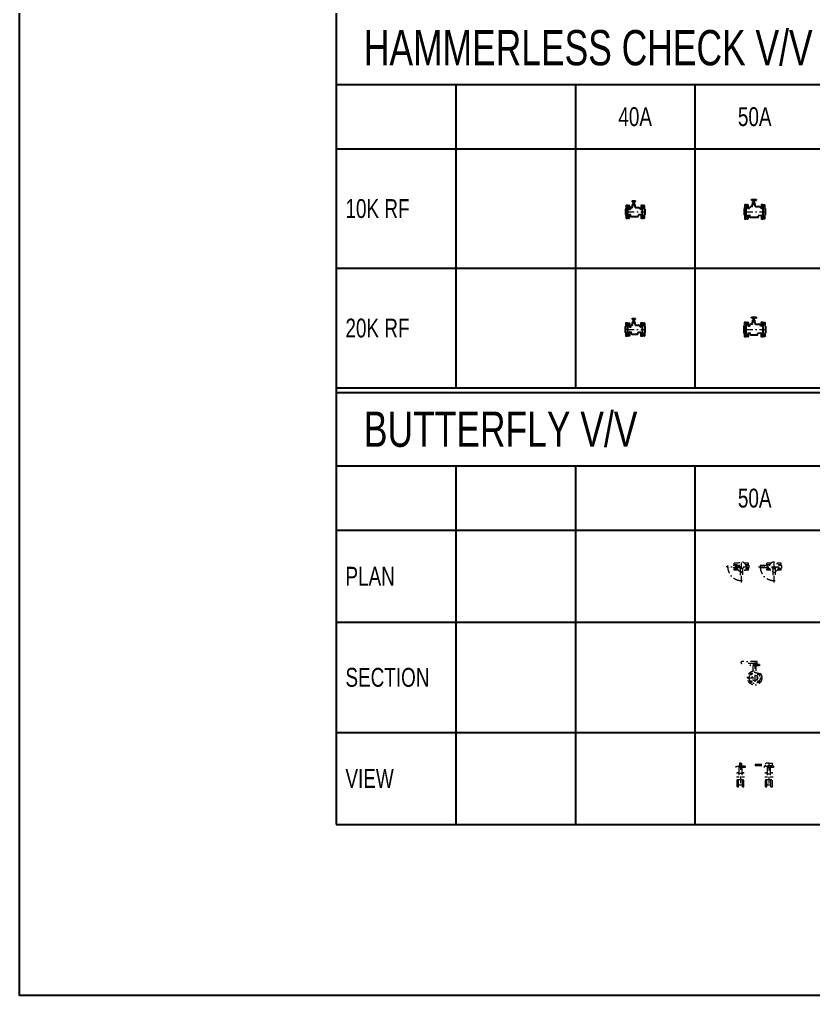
# Model space of a CAD drawing. Extents: x 0 to 60630, y 0 to 46389.
# Drawn here: x 0 to 8633, y 0 to 10617 of the extents above; entities that cross this region are included whole.
import ezdxf
from ezdxf.enums import TextEntityAlignment as Align

# ---------------------------------------------------------------- set-up
doc = ezdxf.new("R2010")
doc.units = 0
doc.header["$LTSCALE"] = 30
doc.header["$MEASUREMENT"] = 0
doc.linetypes.add('DGN Style 4', pattern=[4.8, 2.4, -1.2, 0, -1.2])
doc.layers.add('L(c)', color=1, linetype='DGN Style 4', lineweight=5)
doc.layers.add('L(txt)', color=2, linetype='Continuous', lineweight=13)
doc.styles.add('Style-ENGINEERING', font='ENGINEERING.shx')

# ---------------------------------------------------------------- blocks, each defined once
blk = doc.blocks.new('*U91')
for p, q in [((-36, 106), (18, 106)), ((-36, 97), (-36, 106)), ((-31, 97), (-31, 106)), ((-12, 97), (-12, 106)), ((-7, 97), (-7, 106)), ((12, 97), (12, 106)), ((18, 97), (18, 106)), ((-108, 10), (-116, 6)), ((-116, 6), (-116, -63)), ((-108, 47), (-108, 10)), ((-94, 49), (-106, 49)), ((-94, 49), (-94, 23)), ((-92, -79), (-92, 21)), ((-92, -79), (-92, 21)), ((-90, 49), (-78, 49)), ((-90, 49), (-90, 23)), ((-76, 47), (-76, 13)), ((-74, 11), (-59, 11)), ((-43, 28), (-57, 13)), ((-26, 30), (-43, 28)), ((-36, 97), (18, 97)), ((-24, 35), (-24, 56)), ((6, 56), (-24, 56)), ((-21, 35), (-24, 35)), ((-19, 56), (-19, 71)), ((1, 71), (-19, 71)), ((-13, 71), (-13, 97)), ((-5, 71), (-5, 97)), ((1, 56), (1, 71)), ((6, 35), (4, 35)), ((6, 35), (6, 56)), ((9, 30), (42, 30)), ((75, 47), (75, 14)), ((89, 49), (77, 49)), ((89, 49), (89, 23)), ((91, -79), (91, 21)), ((91, -79), (91, 21)), ((93, 49), (105, 49)), ((93, 49), (93, 23)), ((107, 47), (107, 10)), ((107, 10), (115, 6)), ((115, 6), (115, -63)), ((-116, -63), (-108, -67)), ((-108, -67), (-108, -104)), ((-94, -81), (-94, -106)), ((-90, -81), (-90, -106)), ((-76, -71), (-76, -104)), ((-74, -69), (-56, -69)), ((-54, -83), (-54, -71)), ((-49, -88), (34, -88)), ((39, -83), (39, -77)), ((72, -69), (44, -73)), ((75, -71), (75, -104)), ((89, -81), (89, -106)), ((93, -81), (93, -106)), ((115, -63), (107, -67)), ((107, -67), (107, -104)), ((-106, -106), (-94, -106)), ((-78, -106), (-90, -106)), ((77, -106), (89, -106)), ((105, -106), (93, -106))]:
    blk.add_line(p, q)
for centre, radius, start, end in [((-106, 47), 2, 90, 180), ((-92, 23), 2, 180, 270), ((-92, 23), 2, 270, 0), ((-78, 47), 2, 360, 90), ((-74, 13), 2, 180, 270), ((-59, 13), 2, 270, 342.0797), ((-26, 35), 5, 270, 0), ((9, 35), 5, 180, 270), ((72, 14), 3.04, 215.854, 350.1706), ((77, 47), 2, 90, 180), ((91, 23), 2, 180, 270), ((91, 23), 2, 270, 0), ((105, 47), 2, 360, 90), ((-106, -104), 2, 180, 270), ((-92, -81), 2, 90, 180), ((-92, -81), 2, 360, 90), ((-78, -104), 2, 270, 0), ((-74, -71), 2, 90, 180), ((-56, -71), 2, 0, 90), ((-49, -83), 5, 180, 270), ((34, -83), 5, 270, 0), ((44, -77), 5, 99.2623, 180), ((72, -72), 3.04, 9.8294, 99.5482), ((77, -104), 2, 180, 270), ((91, -81), 2, 90, 180), ((91, -81), 2, 360, 90), ((105, -104), 2, 270, 0)]:
    blk.add_arc(centre, radius, start, end)
blk.add_ellipse((-42, 0), major_axis=(-117, 0), ratio=0.369914, start_param=3.44192, end_param=3.918872)
blk = doc.blocks.new('*U92')
for p, q in [((-97, 7), (-105, 3)), ((-105, 3), (-105, -53)), ((-97, 43), (-97, 7)), ((-83, 45), (-95, 45)), ((-83, 45), (-83, 20)), ((-81, -67), (-81, 18)), ((-81, -67), (-81, 18)), ((-79, 45), (-67, 45)), ((-79, 45), (-79, 20)), ((-65, 43), (-65, 7)), ((-63, 5), (-54, 5)), ((-49, 21), (-52, 6)), ((-32, 24), (-49, 21)), ((-32, 95), (4, 95)), ((-32, 88), (-32, 95)), ((-32, 88), (4, 88)), ((-29, 29), (-29, 47)), ((1, 47), (-29, 47)), ((-27, 29), (-29, 29)), ((-27, 88), (-27, 95)), ((-4, 62), (-24, 62)), ((-24, 47), (-24, 62)), ((-18, 62), (-18, 88)), ((-17, 88), (-17, 95)), ((-12, 88), (-12, 95)), ((-10, 62), (-10, 88)), ((-4, 47), (-4, 62)), ((-2, 88), (-2, 95)), ((1, 29), (-1, 29)), ((1, 29), (1, 47)), ((4, 88), (4, 95)), ((4, 24), (41, 24)), ((65, 43), (65, 7)), ((79, 45), (67, 45)), ((79, 45), (79, 20)), ((81, -67), (81, 18)), ((81, -67), (81, 18)), ((83, 45), (95, 45)), ((83, 45), (83, 20)), ((97, 43), (97, 7)), ((97, 7), (105, 3)), ((105, 3), (105, -53)), ((-105, -53), (-97, -57)), ((-97, -57), (-97, -93)), ((-95, -95), (-83, -95)), ((-83, -69), (-83, -95)), ((-79, -69), (-79, -95)), ((-67, -95), (-79, -95)), ((-65, -57), (-65, -93)), ((-63, -55), (-51, -55)), ((-49, -69), (-49, -57)), ((-44, -74), (29, -74)), ((34, -69), (34, -64)), ((61, -56), (38, -59)), ((65, -58), (65, -93)), ((67, -95), (79, -95)), ((79, -69), (79, -95)), ((83, -69), (83, -95)), ((95, -95), (83, -95)), ((105, -53), (97, -57)), ((97, -57), (97, -93))]:
    blk.add_line(p, q)
for centre, radius, start, end in [((-95, 43), 2, 90, 180), ((-81, 20), 2, 180, 270), ((-81, 20), 2, 270, 0), ((-67, 43), 2, 360, 90), ((-63, 7), 2, 180, 270), ((-54, 7), 2, 270, 342.0797), ((-32, 29), 5, 270, 0), ((4, 29), 5, 180, 270), ((62, 8), 3.04, 215.854, 350.1706), ((67, 43), 2, 90, 180), ((81, 20), 2, 180, 270), ((81, 20), 2, 270, 0), ((95, 43), 2, 360, 90), ((-95, -93), 2, 180, 270), ((-81, -69), 2, 90, 180), ((-81, -69), 2, 360, 90), ((-67, -93), 2, 270, 0), ((-63, -57), 2, 90, 180), ((-51, -57), 2, 0, 90), ((-44, -69), 5, 180, 270), ((29, -69), 5, 270, 0), ((39, -64), 5, 99.2623, 180), ((62, -59), 3.04, 9.8294, 99.5482), ((67, -93), 2, 180, 270), ((81, -69), 2, 90, 180), ((81, -69), 2, 360, 90), ((95, -93), 2, 270, 0)]:
    blk.add_arc(centre, radius, start, end)
blk.add_ellipse((-14, -7), major_axis=(-77.2, 0), ratio=0.562607, start_param=3.44192, end_param=3.918872)
blk = doc.blocks.new('*U93')
for p, q in [((-107, 6), (-104, 7)), ((-107, 6), (-107, -56)), ((-101, 43), (-101, 12)), ((-83, 45), (-99, 45)), ((-83, 45), (-83, 19)), ((-81, -68), (-81, 17)), ((-81, -68), (-81, 17)), ((-79, 45), (-63, 45)), ((-79, 45), (-79, 19)), ((-61, 43), (-61, 7)), ((-59, 5), (-47, 5)), ((-42, 21), (-45, 6)), ((-32, 24), (-42, 21)), ((-32, 95), (4, 95)), ((-32, 88), (-32, 95)), ((-32, 88), (4, 88)), ((-29, 29), (-29, 47)), ((1, 47), (-29, 47)), ((-27, 29), (-29, 29)), ((-27, 88), (-27, 95)), ((-4, 62), (-24, 62)), ((-24, 47), (-24, 62)), ((-18, 62), (-18, 88)), ((-17, 88), (-17, 95)), ((-12, 88), (-12, 95)), ((-10, 62), (-10, 88)), ((-4, 47), (-4, 62)), ((-2, 88), (-2, 95)), ((1, 29), (-1, 29)), ((1, 29), (1, 47)), ((4, 88), (4, 95)), ((4, 24), (34, 24)), ((61, 43), (61, 7)), ((79, 45), (63, 45)), ((79, 45), (79, 19)), ((81, -68), (81, 17)), ((81, -68), (81, 17)), ((83, 45), (99, 45)), ((83, 45), (83, 19)), ((101, 43), (101, 12)), ((107, 6), (104, 7)), ((107, 6), (107, -56)), ((-107, -56), (-104, -57)), ((-101, -62), (-101, -93)), ((-99, -95), (-83, -95)), ((-83, -70), (-83, -95)), ((-79, -70), (-79, -95)), ((-63, -95), (-79, -95)), ((-61, -57), (-61, -93)), ((-59, -55), (-44, -55)), ((-42, -69), (-42, -57)), ((-37, -74), (24, -74)), ((29, -69), (29, -64)), ((57, -56), (33, -59)), ((61, -58), (61, -93)), ((63, -95), (79, -95)), ((79, -70), (79, -95)), ((83, -70), (83, -95)), ((99, -95), (83, -95)), ((101, -62), (101, -93)), ((107, -56), (104, -57))]:
    blk.add_line(p, q)
for centre, radius, start, end in [((-106, 12), 5, 288.4349, 360), ((-99, 43), 2, 90, 180), ((-81, 19), 2, 180, 270), ((-81, 19), 2, 270, 0), ((-63, 43), 2, 0, 90), ((-59, 7), 2, 180, 270), ((-47, 7), 2, 270, 342.0797), ((-32, 29), 5, 270, 0), ((4, 29), 5, 180, 270), ((58, 8), 3.04, 215.854, 350.1706), ((63, 43), 2, 90, 180), ((81, 19), 2, 180, 270), ((81, 19), 2, 270, 0), ((99, 43), 2, 0, 90), ((106, 12), 5, 180, 251.5651), ((-106, -62), 5, 0, 71.5651), ((-99, -93), 2, 180, 270), ((-81, -70), 2, 90, 180), ((-81, -70), 2, 360, 90), ((-63, -93), 2, 270, 0), ((-59, -57), 2, 90, 180), ((-44, -57), 2, 0, 90), ((-37, -69), 5, 180, 269.9997), ((24, -69), 5, 270, 0), ((34, -64), 5, 99.2623, 180), ((58, -59), 3.04, 9.8294, 99.5482), ((63, -93), 2, 180, 270), ((81, -70), 2, 90, 180), ((81, -70), 2, 360, 90), ((99, -93), 2, 270, 0), ((106, -62), 5, 108.4349, 180)]:
    blk.add_arc(centre, radius, start, end)
blk.add_ellipse((-28, -7), major_axis=(-87, 0), ratio=0.499273, start_param=3.44192, end_param=3.918872)
blk = doc.blocks.new('*U94')
for p, q in [((-36, 106), (18, 106)), ((-36, 97), (-36, 106)), ((-31, 97), (-31, 106)), ((-12, 97), (-12, 106)), ((-7, 97), (-7, 106)), ((12, 97), (12, 106)), ((18, 97), (18, 106)), ((-118, 9), (-115, 10)), ((-118, 9), (-118, -67)), ((-112, 47), (-112, 15)), ((-94, 49), (-110, 49)), ((-94, 49), (-94, 23)), ((-92, -79), (-92, 21)), ((-92, -79), (-92, 21)), ((-90, 49), (-74, 49)), ((-90, 49), (-90, 23)), ((-72, 47), (-72, 13)), ((-70, 11), (-54, 11)), ((-43, 28), (-52, 13)), ((-26, 30), (-43, 28)), ((-36, 97), (18, 97)), ((-24, 35), (-24, 56)), ((6, 56), (-24, 56)), ((-21, 35), (-24, 35)), ((-19, 56), (-19, 71)), ((1, 71), (-19, 71)), ((-13, 71), (-13, 97)), ((-5, 71), (-5, 97)), ((1, 56), (1, 71)), ((6, 35), (4, 35)), ((6, 35), (6, 56)), ((9, 30), (43, 30)), ((71, 47), (71, 14)), ((89, 49), (73, 49)), ((89, 49), (89, 23)), ((91, -79), (91, 21)), ((91, -79), (91, 21)), ((93, 49), (109, 49)), ((93, 49), (93, 23)), ((111, 47), (111, 15)), ((117, 9), (115, 10)), ((117, 9), (117, -67)), ((-118, -67), (-115, -68)), ((-112, -72), (-112, -104)), ((-94, -81), (-94, -106)), ((-90, -81), (-90, -106)), ((-72, -71), (-72, -104)), ((-70, -69), (-51, -69)), ((-49, -83), (-49, -71)), ((-44, -88), (27, -88)), ((32, -83), (32, -77)), ((68, -69), (37, -73)), ((71, -71), (71, -104)), ((89, -81), (89, -106)), ((93, -81), (93, -106)), ((111, -72), (111, -104)), ((117, -67), (115, -68)), ((-110, -106), (-94, -106)), ((-74, -106), (-90, -106)), ((73, -106), (89, -106)), ((109, -106), (93, -106))]:
    blk.add_line(p, q)
for centre, radius, start, end in [((-117, 15), 5, 288.4349, 0), ((-110, 47), 2, 90, 180), ((-92, 23), 2, 180, 270), ((-92, 23), 2, 270, 0), ((-74, 47), 2, 0, 90), ((-70, 13), 2, 180, 270), ((-54, 13), 2, 270, 342.0797), ((-26, 35), 5, 270, 0), ((9, 35), 5, 180, 270), ((68, 14), 3.04, 215.854, 350.1706), ((73, 47), 2, 90, 180), ((91, 23), 2, 180, 270), ((91, 23), 2, 270, 0), ((109, 47), 2, 0, 90), ((116, 15), 5, 180, 251.5651), ((-117, -72), 5, 360, 71.5651), ((-110, -104), 2, 180, 270), ((-92, -81), 2, 90, 180), ((-92, -81), 2, 360, 90), ((-74, -104), 2, 270, 0), ((-70, -71), 2, 90, 180), ((-51, -71), 2, 0, 90), ((-44, -83), 5, 180, 270), ((27, -83), 5, 270, 0), ((37, -77), 5, 99.2623, 180), ((68, -72), 3.04, 9.8294, 99.5482), ((73, -104), 2, 180, 270), ((91, -81), 2, 90, 180), ((91, -81), 2, 360, 90), ((109, -104), 2, 270, 0), ((116, -72), 5, 108.4349, 180)]:
    blk.add_arc(centre, radius, start, end)
blk.add_ellipse((-26, 0), major_axis=(-96.8, 0), ratio=0.448756, start_param=3.44192, end_param=3.918872)
blk = doc.blocks.new('*U715')
for p, q in [((-35, 73), (-105, 73)), ((-105, 73), (-105, 48)), ((-35, 48), (-105, 48)), ((-8, 77), (-35, 77)), ((-35, 77), (-35, 44)), ((-8, 44), (-35, 44)), ((-33, 82), (-33, 98)), ((10, 98), (-33, 98)), ((-2, 82), (-33, 82)), ((-33, 23), (-33, 39)), ((-2, 39), (-33, 39)), ((10, 23), (-33, 23)), ((-8, 77), (-8, 82)), ((-8, 39), (-8, 44)), ((32, 42), (32, -90)), ((57, 43), (57, -90)), ((122, 98), (79, 98)), ((122, 23), (79, 23)), ((122, 82), (91, 82)), ((122, 39), (91, 39)), ((97, 77), (97, 82)), ((97, 77), (125, 77)), ((97, 44), (125, 44)), ((97, 39), (97, 44)), ((122, 82), (122, 98)), ((122, 23), (122, 39)), ((125, 77), (125, 44)), ((32, -90), (57, -90))]:
    blk.add_line(p, q)
blk.add_circle((45, 60), 21.6)
blk.add_circle((45, 60), 21.6)
blk.add_arc((45, 60), 51, 284.1876, 255.8124)
at = {"layer": 'L(c)'}
for p, q in [((45, -111), (45, 111)), ((-125, 60), (125, 60))]:
    blk.add_line(p, q, dxfattribs=at)
blk.add_arc((45, 60), 150, 183.7732, 266.2282, dxfattribs=at)
blk = doc.blocks.new('*U716')
for p, q in [((25, 73), (-107, 73)), ((-107, 48), (-107, 73)), ((25, 48), (-107, 48)), ((-10, 77), (-37, 77)), ((-37, 77), (-37, 73)), ((-37, 48), (-37, 44)), ((-10, 44), (-37, 44)), ((-35, 82), (-35, 98)), ((8, 98), (-35, 98)), ((-4, 82), (-35, 82)), ((-35, 23), (-35, 39)), ((-4, 39), (-35, 39)), ((8, 23), (-35, 23)), ((-10, 77), (-10, 82)), ((-10, 39), (-10, 44)), ((30, 42), (30, -90)), ((55, 43), (55, -90)), ((120, 98), (77, 98)), ((120, 23), (77, 23)), ((120, 82), (89, 82)), ((120, 39), (89, 39)), ((95, 77), (95, 82)), ((95, 77), (123, 77)), ((95, 44), (123, 44)), ((95, 39), (95, 44)), ((95, 40), (95, 44)), ((120, 82), (120, 98)), ((120, 23), (120, 39)), ((123, 77), (123, 44)), ((30, -90), (55, -90))]:
    blk.add_line(p, q)
blk.add_circle((43, 60), 21.6)
blk.add_circle((43, 60), 21.6)
blk.add_arc((43, 60), 51, 194.1876, 165.8124)
at = {"layer": 'L(c)'}
for p, q in [((43, -111), (43, 111)), ((43, 60), (-123, 60)), ((62, 60), (123, 60))]:
    blk.add_line(p, q, dxfattribs=at)
blk.add_arc((43, 60), 150, 180, 266.2282, dxfattribs=at)
blk = doc.blocks.new('*U718')
for centre, radius in [((0, 0), 77.5), ((-42, 42), 9.5), ((0, 0), 30.6), ((42, 42), 9.5), ((-42, -42), 9.5), ((42, -42), 9.5)]:
    blk.add_circle(centre, radius)
at = {"layer": 'L(c)'}
for p, q in [((-32, 32), (-53, 53)), ((32, 32), (53, 53)), ((-32, -32), (-53, -53)), ((32, -32), (53, -53))]:
    blk.add_line(p, q, dxfattribs=at)
blk.add_circle((0, 0), 60, dxfattribs=at)
blk = doc.blocks.new('*U717')
for p, q in [((59, 128), (-106, 128)), ((34, 108), (-106, 108)), ((9, 105), (9, 108)), ((59, 105), (59, 128)), ((85, 95), (-17, 95)), ((-17, 95), (-17, 80)), ((85, 80), (-17, 80)), ((59, 105), (9, 105)), ((18, 26), (18, 80)), ((28, 95), (28, 105)), ((39, 95), (39, 105)), ((50, 26), (50, 80)), ((85, 95), (85, 80))]:
    blk.add_line(p, q)
blk.add_arc((-106, 118), 10, 90, 270)
at = {"layer": 'L(c)'}
for p, q in [((34, 122), (34, -128)), ((-49, -50), (116, -50))]:
    blk.add_line(p, q, dxfattribs=at)
blk.add_blockref('*U718', (34, -50), dxfattribs=at)
blk = doc.blocks.new('*U719')
for p, q in [((-101, 119), (10, 119)), ((-101, 119), (-101, 104)), ((19, 128), (10, 119)), ((49, 128), (19, 128)), ((49, 128), (80, 128)), ((80, 128), (89, 119)), ((89, 104), (89, 119)), ((-101, 104), (89, 104)), ((100, 95), (-2, 95)), ((-2, 95), (-2, 80)), ((100, 80), (-2, 80)), ((12, 27), (28, 27)), ((12, -128), (12, 27)), ((28, -128), (28, 27)), ((33, 2), (28, 2)), ((33, 2), (33, 74)), ((44, 95), (44, 104)), ((55, 95), (55, 104)), ((65, 2), (65, 74)), ((71, 2), (65, 2)), ((71, 27), (87, 27)), ((71, -128), (71, 27)), ((87, -128), (87, 27)), ((100, 95), (100, 80)), ((33, -103), (28, -103)), ((33, -107), (33, -103)), ((65, -107), (65, -103)), ((71, -103), (65, -103)), ((12, -128), (28, -128)), ((33, -107), (65, -107)), ((71, -128), (87, -128))]:
    blk.add_line(p, q)
blk.add_point((89, 104))
at = {"layer": 'L(c)'}
for p, q in [((49, 122), (49, -107)), ((11, 95), (100, 95)), ((10, -50), (89, -50))]:
    blk.add_line(p, q, dxfattribs=at)
blk = doc.blocks.new('*U720')
for p, q in [((0, 128), (-12, 128)), ((-12, 128), (-12, 104)), ((0, 128), (12, 128)), ((12, 128), (12, 104)), ((51, 95), (-51, 95)), ((-51, 95), (-51, 80)), ((51, 80), (-51, 80)), ((-38, 27), (-22, 27)), ((-38, -128), (-38, 27)), ((-22, -128), (-22, 27)), ((-16, 2), (-22, 2)), ((-16, 2), (-16, 80)), ((-12, 104), (12, 104)), ((-6, 95), (-6, 104)), ((5, 95), (5, 104)), ((16, 2), (16, 80)), ((21, 2), (16, 2)), ((21, 27), (37, 27)), ((21, -128), (21, 27)), ((37, -128), (37, 27)), ((51, 95), (51, 80)), ((-16, -103), (-22, -103)), ((-16, -107), (-16, -103)), ((16, -107), (16, -103)), ((21, -103), (16, -103)), ((-38, -128), (-22, -128)), ((-16, -107), (16, -107)), ((21, -128), (37, -128))]:
    blk.add_line(p, q)
at = {"layer": 'L(c)'}
for p, q in [((0, 128), (0, -107)), ((-39, 95), (51, 95)), ((-40, -50), (39, -50))]:
    blk.add_line(p, q, dxfattribs=at)

msp = doc.modelspace()

# ---------------------------------------------------------------- linework, layer by layer
for p, q in [((3444, 44389), (3444, 1861)), ((3444, 9911), (24944, 9911)), ((4744, 9911), (4744, 6611)), ((6044, 9911), (6044, 6611)), ((7344, 9911), (7344, 6611)), ((3444, 9211), (24944, 9211)), ((3444, 7911), (24944, 7911)), ((3444, 6611), (24944, 6611)), ((3444, 6561), (24944, 6561)), ((3444, 5761), (24944, 5761)), ((4744, 5761), (4744, 1861)), ((6044, 5761), (6044, 1861)), ((7344, 5761), (7344, 1861)), ((3444, 5061), (24944, 5061)), ((3444, 4061), (24944, 4061)), ((3444, 2861), (24944, 2861)), ((3444, 1861), (24944, 1861))]:
    msp.add_line(p, q)
at = {"flags": 128}
msp.add_lwpolyline([(0, 46389), (60630, 46389), (60630, 0), (0, 0)], close=True, dxfattribs=at)
at = {"layer": 'L(c)'}
for p, q in [((6680, 8597), (6680, 8645)), ((7986, 8610), (7986, 8660)), ((6613, 8525), (6589, 8525)), ((6611, 8577), (6597, 8577)), ((6613, 8525), (6775, 8525)), ((6614, 8577), (6630, 8577)), ((6774, 8577), (6758, 8577)), ((6775, 8525), (6799, 8525)), ((6777, 8577), (6791, 8577)), ((7903, 8525), (7879, 8525)), ((7901, 8585), (7887, 8585)), ((7903, 8525), (8086, 8525)), ((7905, 8585), (7919, 8585)), ((8084, 8585), (8070, 8585)), ((8086, 8525), (8110, 8525)), ((8088, 8585), (8102, 8585)), ((6611, 8472), (6597, 8472)), ((6614, 8472), (6630, 8472)), ((6774, 8472), (6758, 8472)), ((6777, 8472), (6791, 8472)), ((7901, 8465), (7887, 8465)), ((7905, 8465), (7919, 8465)), ((8084, 8465), (8070, 8465)), ((8088, 8465), (8102, 8465)), ((6680, 7317), (6680, 7365)), ((7986, 7330), (7986, 7380)), ((6613, 7245), (6587, 7245)), ((6611, 7297), (6593, 7297)), ((6613, 7245), (6775, 7245)), ((6615, 7297), (6633, 7297)), ((6773, 7297), (6755, 7297)), ((6775, 7245), (6801, 7245)), ((6777, 7297), (6795, 7297)), ((7903, 7245), (7877, 7245)), ((7901, 7305), (7883, 7305)), ((7903, 7245), (8086, 7245)), ((7905, 7305), (7923, 7305)), ((8084, 7305), (8066, 7305)), ((8086, 7245), (8112, 7245)), ((8088, 7305), (8106, 7305)), ((6611, 7192), (6593, 7192)), ((6615, 7192), (6633, 7192)), ((6773, 7192), (6755, 7192)), ((6777, 7192), (6795, 7192)), ((7901, 7185), (7883, 7185)), ((7905, 7185), (7923, 7185)), ((8084, 7185), (8066, 7185)), ((8088, 7185), (8106, 7185))]:
    msp.add_line(p, q, dxfattribs=at)

# ---------------------------------------------------------------- block references
for name, p in [('*U92', (6694, 8550)), ('*U91', (7994, 8554)), ('*U93', (6694, 7270)), ('*U94', (7994, 7274))]:
    msp.add_blockref(name, p)
for name, p in [('*U716', (7807, 4604)), ('*U715', (8159, 4604)), ('*U717', (7960, 3505)), ('*U720', (7840, 2399)), ('*U719', (8099, 2399))]:
    msp.add_blockref(name, p, dxfattribs=at)

# ---------------------------------------------------------------- texts
at = {"layer": 'L(txt)', "style": 'Style-ENGINEERING', "width": 0.75}
for s, height, p in [('HAMMERLESS CHECK V/V', 384, (3744, 10311)), ('10K RF', 204.8, (3544, 8561)), ('20K RF', 204.8, (3544, 7261)), ('BUTTERFLY V/V', 384, (3744, 6161)), ('PLAN', 204.8, (3544, 4561)), ('SECTION', 204.8, (3544, 3461)), ('VIEW', 204.8, (3544, 2361))]:
    msp.add_text(s, height=height, dxfattribs=at).set_placement(p, align=Align.MIDDLE_LEFT)
for s, p in [('40A', (6694, 9561)), ('50A', (7994, 9561)), ('50A', (7994, 5411))]:
    msp.add_text(s, height=204.8, dxfattribs=at).set_placement(p, align=Align.MIDDLE_CENTER)

doc.saveas('drawing.dxf')
